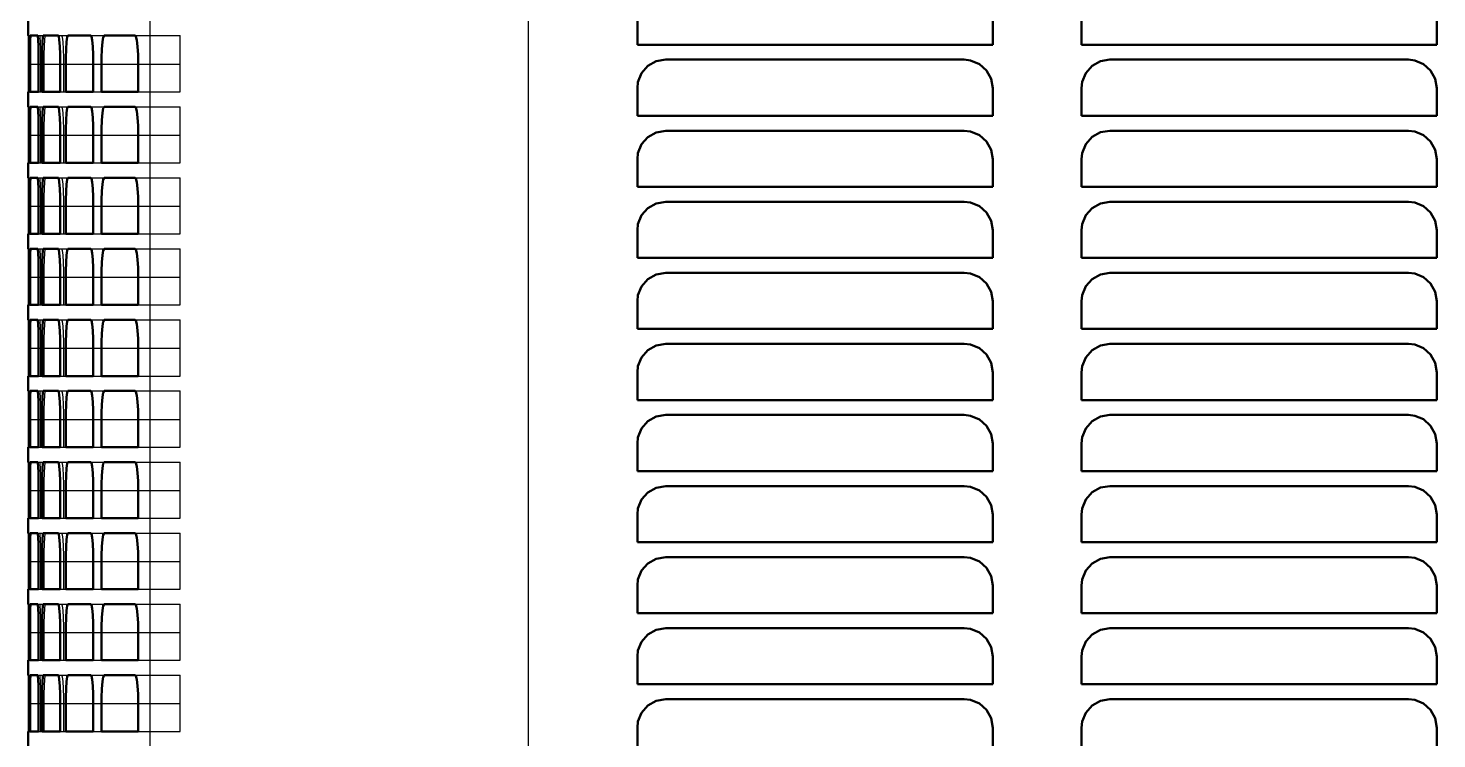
# Model space of a CAD drawing. Header units: inches. Extents: x -0.3 to 35.5, y 0 to 41.5.
# Drawn here: x -0.27 to 9.64, y 20.8 to 25.8 of the extents above; entities that cross this region are included whole.
import ezdxf

# ---------------------------------------------------------------- set-up
doc = ezdxf.new("R2010")
doc.units = ezdxf.units.IN
doc.header["$MEASUREMENT"] = 0
doc.linetypes.add('Dashed', pattern=[2, 1, -1])
for name, color, linetype, lineweight in [('AM_0', 7, 'Continuous', 50), ('AM_4', 3, 'Continuous', 25), ('AM_9', 6, 'Dashed', 25)]:
    doc.layers.add(name, color=color, linetype=linetype, lineweight=lineweight)

msp = doc.modelspace()

# ---------------------------------------------------------------- linework, layer by layer
at = {"layer": 'AM_0'}
for p, q in [((4.016, 25.881), (4.016, 25.686)), ((6.516, 25.686), (6.516, 25.881)), ((7.141, 25.881), (7.141, 25.686)), ((9.641, 25.686), (9.641, 25.881)), ((-0.27, 25.855), (-0.27, 25.75)), ((-0.2669, 25.75), (-0.27, 25.75)), ((-0.2032, 25.75), (-0.255, 25.75)), ((-0.0573, 25.75), (-0.1644, 25.75)), ((0.171, 25.75), (0.0085, 25.75)), ((0.4823, 25.75), (0.2639, 25.75)), ((4.016, 25.686), (6.516, 25.686)), ((7.141, 25.686), (9.641, 25.686)), ((6.316, 25.581), (4.216, 25.581)), ((9.441, 25.581), (7.341, 25.581)), ((-0.2652, 25.355), (-0.2652, 25.55)), ((-0.258, 25.55), (-0.258, 25.355)), ((-0.1963, 25.355), (-0.1963, 25.55)), ((-0.1727, 25.55), (-0.1727, 25.355)), ((-0.0452, 25.355), (-0.0452, 25.55)), ((-0.0051, 25.55), (-0.0051, 25.355)), ((0.1884, 25.355), (0.1884, 25.55)), ((0.2451, 25.55), (0.2451, 25.355)), ((0.505, 25.355), (0.505, 25.55)), ((4.016, 25.381), (4.016, 25.186)), ((6.516, 25.186), (6.516, 25.381)), ((7.141, 25.381), (7.141, 25.186)), ((9.641, 25.186), (9.641, 25.381)), ((-0.27, 25.355), (-0.2652, 25.355)), ((-0.27, 25.355), (-0.27, 25.25)), ((-0.258, 25.355), (-0.1963, 25.355)), ((-0.1727, 25.355), (-0.0452, 25.355)), ((-0.0051, 25.355), (0.1884, 25.355)), ((0.2451, 25.355), (0.505, 25.355)), ((-0.2669, 25.25), (-0.27, 25.25)), ((-0.2032, 25.25), (-0.255, 25.25)), ((-0.0573, 25.25), (-0.1644, 25.25)), ((0.171, 25.25), (0.0085, 25.25)), ((0.4823, 25.25), (0.2639, 25.25)), ((4.016, 25.186), (6.516, 25.186)), ((7.141, 25.186), (9.641, 25.186)), ((6.316, 25.081), (4.216, 25.081)), ((9.441, 25.081), (7.341, 25.081)), ((-0.2652, 24.855), (-0.2652, 25.05)), ((-0.258, 25.05), (-0.258, 24.855)), ((-0.1963, 24.855), (-0.1963, 25.05)), ((-0.1727, 25.05), (-0.1727, 24.855)), ((-0.0452, 24.855), (-0.0452, 25.05)), ((-0.0051, 25.05), (-0.0051, 24.855)), ((0.1884, 24.855), (0.1884, 25.05)), ((0.2451, 25.05), (0.2451, 24.855)), ((0.505, 24.855), (0.505, 25.05)), ((4.016, 24.881), (4.016, 24.686)), ((6.516, 24.686), (6.516, 24.881)), ((7.141, 24.881), (7.141, 24.686)), ((9.641, 24.686), (9.641, 24.881)), ((-0.27, 24.855), (-0.2652, 24.855)), ((-0.27, 24.855), (-0.27, 24.75)), ((-0.258, 24.855), (-0.1963, 24.855)), ((-0.1727, 24.855), (-0.0452, 24.855)), ((-0.0051, 24.855), (0.1884, 24.855)), ((0.2451, 24.855), (0.505, 24.855)), ((-0.2669, 24.75), (-0.27, 24.75)), ((-0.2032, 24.75), (-0.255, 24.75)), ((-0.0573, 24.75), (-0.1644, 24.75)), ((0.171, 24.75), (0.0085, 24.75)), ((0.4823, 24.75), (0.2639, 24.75)), ((4.016, 24.686), (6.516, 24.686)), ((7.141, 24.686), (9.641, 24.686)), ((6.316, 24.581), (4.216, 24.581)), ((9.441, 24.581), (7.341, 24.581)), ((-0.2652, 24.355), (-0.2652, 24.55)), ((-0.258, 24.55), (-0.258, 24.355)), ((-0.1963, 24.355), (-0.1963, 24.55)), ((-0.1727, 24.55), (-0.1727, 24.355)), ((-0.0452, 24.355), (-0.0452, 24.55)), ((-0.0051, 24.55), (-0.0051, 24.355)), ((0.1884, 24.355), (0.1884, 24.55)), ((0.2451, 24.55), (0.2451, 24.355)), ((0.505, 24.355), (0.505, 24.55)), ((-0.27, 24.355), (-0.2652, 24.355)), ((-0.27, 24.355), (-0.27, 24.25)), ((-0.258, 24.355), (-0.1963, 24.355)), ((-0.1727, 24.355), (-0.0452, 24.355)), ((-0.0051, 24.355), (0.1884, 24.355)), ((0.2451, 24.355), (0.505, 24.355)), ((4.016, 24.381), (4.016, 24.186)), ((6.516, 24.186), (6.516, 24.381)), ((7.141, 24.381), (7.141, 24.186)), ((9.641, 24.186), (9.641, 24.381)), ((-0.2669, 24.25), (-0.27, 24.25)), ((-0.2032, 24.25), (-0.255, 24.25)), ((-0.0573, 24.25), (-0.1644, 24.25)), ((0.171, 24.25), (0.0085, 24.25)), ((0.4823, 24.25), (0.2639, 24.25)), ((4.016, 24.186), (6.516, 24.186)), ((7.141, 24.186), (9.641, 24.186)), ((-0.2652, 23.855), (-0.2652, 24.05)), ((-0.258, 24.05), (-0.258, 23.855)), ((-0.1963, 23.855), (-0.1963, 24.05)), ((-0.1727, 24.05), (-0.1727, 23.855)), ((-0.0452, 23.855), (-0.0452, 24.05)), ((-0.0051, 24.05), (-0.0051, 23.855)), ((0.1884, 23.855), (0.1884, 24.05)), ((0.2451, 24.05), (0.2451, 23.855)), ((0.505, 23.855), (0.505, 24.05)), ((6.316, 24.081), (4.216, 24.081)), ((9.441, 24.081), (7.341, 24.081)), ((-0.27, 23.855), (-0.2652, 23.855)), ((-0.27, 23.855), (-0.27, 23.75)), ((-0.258, 23.855), (-0.1963, 23.855)), ((-0.1727, 23.855), (-0.0452, 23.855)), ((-0.0051, 23.855), (0.1884, 23.855)), ((0.2451, 23.855), (0.505, 23.855)), ((4.016, 23.881), (4.016, 23.686)), ((6.516, 23.686), (6.516, 23.881)), ((7.141, 23.881), (7.141, 23.686)), ((9.641, 23.686), (9.641, 23.881)), ((-0.2669, 23.75), (-0.27, 23.75)), ((-0.2032, 23.75), (-0.255, 23.75)), ((-0.0573, 23.75), (-0.1644, 23.75)), ((0.171, 23.75), (0.0085, 23.75)), ((0.4823, 23.75), (0.2639, 23.75)), ((4.016, 23.686), (6.516, 23.686)), ((7.141, 23.686), (9.641, 23.686)), ((-0.2652, 23.355), (-0.2652, 23.55)), ((-0.258, 23.55), (-0.258, 23.355)), ((-0.1963, 23.355), (-0.1963, 23.55)), ((-0.1727, 23.55), (-0.1727, 23.355)), ((-0.0452, 23.355), (-0.0452, 23.55)), ((-0.0051, 23.55), (-0.0051, 23.355)), ((0.1884, 23.355), (0.1884, 23.55)), ((0.2451, 23.55), (0.2451, 23.355)), ((0.505, 23.355), (0.505, 23.55)), ((6.316, 23.581), (4.216, 23.581)), ((9.441, 23.581), (7.341, 23.581)), ((-0.27, 23.355), (-0.2652, 23.355)), ((-0.27, 23.355), (-0.27, 23.25)), ((-0.258, 23.355), (-0.1963, 23.355)), ((-0.1727, 23.355), (-0.0452, 23.355)), ((-0.0051, 23.355), (0.1884, 23.355)), ((0.2451, 23.355), (0.505, 23.355)), ((4.016, 23.381), (4.016, 23.186)), ((6.516, 23.186), (6.516, 23.381)), ((7.141, 23.381), (7.141, 23.186)), ((9.641, 23.186), (9.641, 23.381)), ((-0.2669, 23.25), (-0.27, 23.25)), ((-0.2032, 23.25), (-0.255, 23.25)), ((-0.0573, 23.25), (-0.1644, 23.25)), ((0.171, 23.25), (0.0085, 23.25)), ((0.4823, 23.25), (0.2639, 23.25)), ((4.016, 23.186), (6.516, 23.186)), ((7.141, 23.186), (9.641, 23.186)), ((-0.2652, 22.855), (-0.2652, 23.05)), ((-0.258, 23.05), (-0.258, 22.855)), ((-0.1963, 22.855), (-0.1963, 23.05)), ((-0.1727, 23.05), (-0.1727, 22.855)), ((-0.0452, 22.855), (-0.0452, 23.05)), ((-0.0051, 23.05), (-0.0051, 22.855)), ((0.1884, 22.855), (0.1884, 23.05)), ((0.2451, 23.05), (0.2451, 22.855)), ((0.505, 22.855), (0.505, 23.05)), ((6.316, 23.081), (4.216, 23.081)), ((9.441, 23.081), (7.341, 23.081)), ((-0.27, 22.855), (-0.2652, 22.855)), ((-0.27, 22.855), (-0.27, 22.75)), ((-0.258, 22.855), (-0.1963, 22.855)), ((-0.1727, 22.855), (-0.0452, 22.855)), ((-0.0051, 22.855), (0.1884, 22.855)), ((0.2451, 22.855), (0.505, 22.855)), ((4.016, 22.881), (4.016, 22.686)), ((6.516, 22.686), (6.516, 22.881)), ((7.141, 22.881), (7.141, 22.686)), ((9.641, 22.686), (9.641, 22.881)), ((-0.2669, 22.75), (-0.27, 22.75)), ((-0.2032, 22.75), (-0.255, 22.75)), ((-0.0573, 22.75), (-0.1644, 22.75)), ((0.171, 22.75), (0.0085, 22.75)), ((0.4823, 22.75), (0.2639, 22.75)), ((4.016, 22.686), (6.516, 22.686)), ((7.141, 22.686), (9.641, 22.686)), ((-0.2652, 22.355), (-0.2652, 22.55)), ((-0.258, 22.55), (-0.258, 22.355)), ((-0.1963, 22.355), (-0.1963, 22.55)), ((-0.1727, 22.55), (-0.1727, 22.355)), ((-0.0452, 22.355), (-0.0452, 22.55)), ((-0.0051, 22.55), (-0.0051, 22.355)), ((0.1884, 22.355), (0.1884, 22.55)), ((0.2451, 22.55), (0.2451, 22.355)), ((0.505, 22.355), (0.505, 22.55)), ((6.316, 22.581), (4.216, 22.581)), ((9.441, 22.581), (7.341, 22.581)), ((-0.27, 22.355), (-0.2652, 22.355)), ((-0.27, 22.355), (-0.27, 22.25)), ((-0.258, 22.355), (-0.1963, 22.355)), ((-0.1727, 22.355), (-0.0452, 22.355)), ((-0.0051, 22.355), (0.1884, 22.355)), ((0.2451, 22.355), (0.505, 22.355)), ((4.016, 22.381), (4.016, 22.186)), ((6.516, 22.186), (6.516, 22.381)), ((7.141, 22.381), (7.141, 22.186)), ((9.641, 22.186), (9.641, 22.381)), ((-0.2669, 22.25), (-0.27, 22.25)), ((-0.2032, 22.25), (-0.255, 22.25)), ((-0.0573, 22.25), (-0.1644, 22.25)), ((0.171, 22.25), (0.0085, 22.25)), ((0.4823, 22.25), (0.2639, 22.25)), ((4.016, 22.186), (6.516, 22.186)), ((7.141, 22.186), (9.641, 22.186)), ((-0.2652, 21.855), (-0.2652, 22.05)), ((-0.258, 22.05), (-0.258, 21.855)), ((-0.1963, 21.855), (-0.1963, 22.05)), ((-0.1727, 22.05), (-0.1727, 21.855)), ((-0.0452, 21.855), (-0.0452, 22.05)), ((-0.0051, 22.05), (-0.0051, 21.855)), ((0.1884, 21.855), (0.1884, 22.05)), ((0.2451, 22.05), (0.2451, 21.855)), ((0.505, 21.855), (0.505, 22.05)), ((6.316, 22.081), (4.216, 22.081)), ((9.441, 22.081), (7.341, 22.081)), ((-0.27, 21.855), (-0.2652, 21.855)), ((-0.27, 21.855), (-0.27, 21.75)), ((-0.258, 21.855), (-0.1963, 21.855)), ((-0.1727, 21.855), (-0.0452, 21.855)), ((-0.0051, 21.855), (0.1884, 21.855)), ((0.2451, 21.855), (0.505, 21.855)), ((4.016, 21.881), (4.016, 21.686)), ((6.516, 21.686), (6.516, 21.881)), ((7.141, 21.881), (7.141, 21.686)), ((9.641, 21.686), (9.641, 21.881)), ((-0.2669, 21.75), (-0.27, 21.75)), ((-0.2032, 21.75), (-0.255, 21.75)), ((-0.0573, 21.75), (-0.1644, 21.75)), ((0.171, 21.75), (0.0085, 21.75)), ((0.4823, 21.75), (0.2639, 21.75)), ((4.016, 21.686), (6.516, 21.686)), ((7.141, 21.686), (9.641, 21.686)), ((-0.2652, 21.355), (-0.2652, 21.55)), ((-0.258, 21.55), (-0.258, 21.355)), ((-0.1963, 21.355), (-0.1963, 21.55)), ((-0.1727, 21.55), (-0.1727, 21.355)), ((-0.0452, 21.355), (-0.0452, 21.55)), ((-0.0051, 21.55), (-0.0051, 21.355)), ((0.1884, 21.355), (0.1884, 21.55)), ((0.2451, 21.55), (0.2451, 21.355)), ((0.505, 21.355), (0.505, 21.55)), ((6.316, 21.581), (4.216, 21.581)), ((9.441, 21.581), (7.341, 21.581)), ((-0.27, 21.355), (-0.2652, 21.355)), ((-0.27, 21.355), (-0.27, 21.25)), ((-0.258, 21.355), (-0.1963, 21.355)), ((-0.1727, 21.355), (-0.0452, 21.355)), ((-0.0051, 21.355), (0.1884, 21.355)), ((0.2451, 21.355), (0.505, 21.355)), ((4.016, 21.381), (4.016, 21.186)), ((6.516, 21.186), (6.516, 21.381)), ((7.141, 21.381), (7.141, 21.186)), ((9.641, 21.186), (9.641, 21.381)), ((-0.2669, 21.25), (-0.27, 21.25)), ((-0.2032, 21.25), (-0.255, 21.25)), ((-0.0573, 21.25), (-0.1644, 21.25)), ((0.171, 21.25), (0.0085, 21.25)), ((0.4823, 21.25), (0.2639, 21.25)), ((4.016, 21.186), (6.516, 21.186)), ((7.141, 21.186), (9.641, 21.186)), ((-0.2652, 20.855), (-0.2652, 21.05)), ((-0.258, 21.05), (-0.258, 20.855)), ((-0.1963, 20.855), (-0.1963, 21.05)), ((-0.1727, 21.05), (-0.1727, 20.855)), ((-0.0452, 20.855), (-0.0452, 21.05)), ((-0.0051, 21.05), (-0.0051, 20.855)), ((0.1884, 20.855), (0.1884, 21.05)), ((0.2451, 21.05), (0.2451, 20.855)), ((0.505, 20.855), (0.505, 21.05)), ((6.316, 21.081), (4.216, 21.081)), ((9.441, 21.081), (7.341, 21.081)), ((-0.27, 20.855), (-0.2652, 20.855)), ((-0.27, 20.855), (-0.27, 20.75)), ((-0.258, 20.855), (-0.1963, 20.855)), ((-0.1727, 20.855), (-0.0452, 20.855)), ((-0.0051, 20.855), (0.1884, 20.855)), ((0.2451, 20.855), (0.505, 20.855)), ((4.016, 20.881), (4.016, 20.686)), ((6.516, 20.686), (6.516, 20.881)), ((7.141, 20.881), (7.141, 20.686)), ((9.641, 20.686), (9.641, 20.881))]:
    msp.add_line(p, q, dxfattribs=at)
for points in [[(-0.2652, 25.55), (-0.2653, 25.6162), (-0.2656, 25.6749), (-0.266, 25.7196), (-0.2665, 25.7451), (-0.2669, 25.75)], [(-0.255, 25.75), (-0.256, 25.7387), (-0.2569, 25.7062), (-0.2576, 25.656), (-0.258, 25.5939), (-0.258, 25.55)], [(-0.1963, 25.55), (-0.1967, 25.6162), (-0.1978, 25.6749), (-0.1996, 25.7195), (-0.2017, 25.7451), (-0.2032, 25.75)], [(-0.1644, 25.75), (-0.1672, 25.7387), (-0.1696, 25.7061), (-0.1714, 25.6559), (-0.1725, 25.5937), (-0.1727, 25.55)], [(-0.0452, 25.55), (-0.0459, 25.6161), (-0.0479, 25.6748), (-0.0509, 25.7194), (-0.0547, 25.745), (-0.0573, 25.75)], [(0.0085, 25.75), (0.0039, 25.7387), (0, 25.706), (-0.003, 25.6557), (-0.0047, 25.5935), (-0.0051, 25.55)], [(0.1884, 25.55), (0.1875, 25.616), (0.1846, 25.6746), (0.1803, 25.7192), (0.1749, 25.745), (0.171, 25.75)], [(0.2639, 25.75), (0.2576, 25.7386), (0.2521, 25.7058), (0.2479, 25.6553), (0.2455, 25.5931), (0.2451, 25.55)], [(0.505, 25.55), (0.5038, 25.6159), (0.5001, 25.6743), (0.4944, 25.719), (0.4874, 25.7448), (0.4823, 25.75)], [(4.216, 25.581), (4.1495, 25.5696), (4.0905, 25.5367), (4.0458, 25.486), (4.0206, 25.4237), (4.016, 25.381)], [(6.516, 25.381), (6.5048, 25.447), (6.4725, 25.5055), (6.4227, 25.5502), (6.3607, 25.5759), (6.316, 25.581)], [(7.341, 25.581), (7.2746, 25.5697), (7.2157, 25.5369), (7.1711, 25.4864), (7.1457, 25.4242), (7.141, 25.381)], [(9.641, 25.381), (9.6298, 25.4471), (9.5973, 25.5057), (9.5474, 25.5504), (9.4853, 25.576), (9.441, 25.581)], [(-0.2652, 25.05), (-0.2653, 25.1162), (-0.2656, 25.1749), (-0.266, 25.2196), (-0.2665, 25.2451), (-0.2669, 25.25)], [(-0.255, 25.25), (-0.256, 25.2387), (-0.2569, 25.2062), (-0.2576, 25.156), (-0.258, 25.0939), (-0.258, 25.05)], [(-0.1963, 25.05), (-0.1967, 25.1162), (-0.1978, 25.1749), (-0.1996, 25.2195), (-0.2017, 25.2451), (-0.2032, 25.25)], [(-0.1644, 25.25), (-0.1672, 25.2387), (-0.1696, 25.2061), (-0.1714, 25.1559), (-0.1725, 25.0937), (-0.1727, 25.05)], [(-0.0452, 25.05), (-0.0459, 25.1161), (-0.0479, 25.1748), (-0.0509, 25.2194), (-0.0547, 25.245), (-0.0573, 25.25)], [(0.0085, 25.25), (0.0039, 25.2387), (0, 25.206), (-0.003, 25.1557), (-0.0047, 25.0935), (-0.0051, 25.05)], [(0.1884, 25.05), (0.1875, 25.116), (0.1846, 25.1746), (0.1803, 25.2192), (0.1749, 25.245), (0.171, 25.25)], [(0.2639, 25.25), (0.2576, 25.2386), (0.2521, 25.2058), (0.2479, 25.1553), (0.2455, 25.0931), (0.2451, 25.05)], [(0.505, 25.05), (0.5038, 25.1159), (0.5001, 25.1743), (0.4944, 25.219), (0.4874, 25.2448), (0.4823, 25.25)], [(4.216, 25.081), (4.1495, 25.0696), (4.0905, 25.0367), (4.0458, 24.986), (4.0206, 24.9237), (4.016, 24.881)], [(6.516, 24.881), (6.5048, 24.947), (6.4725, 25.0055), (6.4227, 25.0502), (6.3607, 25.0759), (6.316, 25.081)], [(7.341, 25.081), (7.2746, 25.0697), (7.2157, 25.0369), (7.1711, 24.9864), (7.1457, 24.9242), (7.141, 24.881)], [(9.641, 24.881), (9.6298, 24.9471), (9.5973, 25.0057), (9.5474, 25.0504), (9.4853, 25.076), (9.441, 25.081)], [(-0.2652, 24.55), (-0.2653, 24.6162), (-0.2656, 24.6749), (-0.266, 24.7196), (-0.2665, 24.7451), (-0.2669, 24.75)], [(-0.255, 24.75), (-0.256, 24.7387), (-0.2569, 24.7062), (-0.2576, 24.656), (-0.258, 24.5939), (-0.258, 24.55)], [(-0.1963, 24.55), (-0.1967, 24.6162), (-0.1978, 24.6749), (-0.1996, 24.7195), (-0.2017, 24.7451), (-0.2032, 24.75)], [(-0.1644, 24.75), (-0.1672, 24.7387), (-0.1696, 24.7061), (-0.1714, 24.6559), (-0.1725, 24.5937), (-0.1727, 24.55)], [(-0.0452, 24.55), (-0.0459, 24.6161), (-0.0479, 24.6748), (-0.0509, 24.7194), (-0.0547, 24.745), (-0.0573, 24.75)], [(0.0085, 24.75), (0.0039, 24.7387), (0, 24.706), (-0.003, 24.6557), (-0.0047, 24.5935), (-0.0051, 24.55)], [(0.1884, 24.55), (0.1875, 24.616), (0.1846, 24.6746), (0.1803, 24.7192), (0.1749, 24.745), (0.171, 24.75)], [(0.2639, 24.75), (0.2576, 24.7386), (0.2521, 24.7058), (0.2479, 24.6553), (0.2455, 24.5931), (0.2451, 24.55)], [(0.505, 24.55), (0.5038, 24.6159), (0.5001, 24.6743), (0.4944, 24.719), (0.4874, 24.7448), (0.4823, 24.75)], [(4.216, 24.581), (4.1495, 24.5696), (4.0905, 24.5367), (4.0458, 24.486), (4.0206, 24.4237), (4.016, 24.381)], [(6.516, 24.381), (6.5048, 24.447), (6.4725, 24.5055), (6.4227, 24.5502), (6.3607, 24.5759), (6.316, 24.581)], [(7.341, 24.581), (7.2746, 24.5697), (7.2157, 24.5369), (7.1711, 24.4864), (7.1457, 24.4242), (7.141, 24.381)], [(9.641, 24.381), (9.6298, 24.4471), (9.5973, 24.5057), (9.5474, 24.5504), (9.4853, 24.576), (9.441, 24.581)], [(-0.2652, 24.05), (-0.2653, 24.1162), (-0.2656, 24.1749), (-0.266, 24.2196), (-0.2665, 24.2451), (-0.2669, 24.25)], [(-0.255, 24.25), (-0.256, 24.2387), (-0.2569, 24.2062), (-0.2576, 24.156), (-0.258, 24.0939), (-0.258, 24.05)], [(-0.1963, 24.05), (-0.1967, 24.1162), (-0.1978, 24.1749), (-0.1996, 24.2195), (-0.2017, 24.2451), (-0.2032, 24.25)], [(-0.1644, 24.25), (-0.1672, 24.2387), (-0.1696, 24.2061), (-0.1714, 24.1559), (-0.1725, 24.0937), (-0.1727, 24.05)], [(-0.0452, 24.05), (-0.0459, 24.1161), (-0.0479, 24.1748), (-0.0509, 24.2194), (-0.0547, 24.245), (-0.0573, 24.25)], [(0.0085, 24.25), (0.0039, 24.2387), (0, 24.206), (-0.003, 24.1557), (-0.0047, 24.0935), (-0.0051, 24.05)], [(0.1884, 24.05), (0.1875, 24.116), (0.1846, 24.1746), (0.1803, 24.2192), (0.1749, 24.245), (0.171, 24.25)], [(0.2639, 24.25), (0.2576, 24.2386), (0.2521, 24.2058), (0.2479, 24.1553), (0.2455, 24.0931), (0.2451, 24.05)], [(0.505, 24.05), (0.5038, 24.1159), (0.5001, 24.1743), (0.4944, 24.219), (0.4874, 24.2448), (0.4823, 24.25)], [(4.216, 24.081), (4.1495, 24.0696), (4.0905, 24.0367), (4.0458, 23.986), (4.0206, 23.9237), (4.016, 23.881)], [(6.516, 23.881), (6.5048, 23.947), (6.4725, 24.0055), (6.4227, 24.0502), (6.3607, 24.0759), (6.316, 24.081)], [(7.341, 24.081), (7.2746, 24.0697), (7.2157, 24.0369), (7.1711, 23.9864), (7.1457, 23.9242), (7.141, 23.881)], [(9.641, 23.881), (9.6298, 23.9471), (9.5973, 24.0057), (9.5474, 24.0504), (9.4853, 24.076), (9.441, 24.081)], [(-0.2652, 23.55), (-0.2653, 23.6162), (-0.2656, 23.6749), (-0.266, 23.7196), (-0.2665, 23.7451), (-0.2669, 23.75)], [(-0.255, 23.75), (-0.256, 23.7387), (-0.2569, 23.7062), (-0.2576, 23.656), (-0.258, 23.5939), (-0.258, 23.55)], [(-0.1963, 23.55), (-0.1967, 23.6162), (-0.1978, 23.6749), (-0.1996, 23.7195), (-0.2017, 23.7451), (-0.2032, 23.75)], [(-0.1644, 23.75), (-0.1672, 23.7387), (-0.1696, 23.7061), (-0.1714, 23.6559), (-0.1725, 23.5937), (-0.1727, 23.55)], [(-0.0452, 23.55), (-0.0459, 23.6161), (-0.0479, 23.6748), (-0.0509, 23.7194), (-0.0547, 23.745), (-0.0573, 23.75)], [(0.0085, 23.75), (0.0039, 23.7387), (0, 23.706), (-0.003, 23.6557), (-0.0047, 23.5935), (-0.0051, 23.55)], [(0.1884, 23.55), (0.1875, 23.616), (0.1846, 23.6746), (0.1803, 23.7192), (0.1749, 23.745), (0.171, 23.75)], [(0.2639, 23.75), (0.2576, 23.7386), (0.2521, 23.7058), (0.2479, 23.6553), (0.2455, 23.5931), (0.2451, 23.55)], [(0.505, 23.55), (0.5038, 23.6159), (0.5001, 23.6743), (0.4944, 23.719), (0.4874, 23.7448), (0.4823, 23.75)], [(4.216, 23.581), (4.1495, 23.5696), (4.0905, 23.5367), (4.0458, 23.486), (4.0206, 23.4237), (4.016, 23.381)], [(6.516, 23.381), (6.5048, 23.447), (6.4725, 23.5055), (6.4227, 23.5502), (6.3607, 23.5759), (6.316, 23.581)], [(7.341, 23.581), (7.2746, 23.5697), (7.2157, 23.5369), (7.1711, 23.4864), (7.1457, 23.4242), (7.141, 23.381)], [(9.641, 23.381), (9.6298, 23.4471), (9.5973, 23.5057), (9.5474, 23.5504), (9.4853, 23.576), (9.441, 23.581)], [(-0.2652, 23.05), (-0.2653, 23.1162), (-0.2656, 23.1749), (-0.266, 23.2196), (-0.2665, 23.2451), (-0.2669, 23.25)], [(-0.255, 23.25), (-0.256, 23.2387), (-0.2569, 23.2062), (-0.2576, 23.156), (-0.258, 23.0939), (-0.258, 23.05)], [(-0.1963, 23.05), (-0.1967, 23.1162), (-0.1978, 23.1749), (-0.1996, 23.2195), (-0.2017, 23.2451), (-0.2032, 23.25)], [(-0.1644, 23.25), (-0.1672, 23.2387), (-0.1696, 23.2061), (-0.1714, 23.1559), (-0.1725, 23.0937), (-0.1727, 23.05)], [(-0.0452, 23.05), (-0.0459, 23.1161), (-0.0479, 23.1748), (-0.0509, 23.2194), (-0.0547, 23.245), (-0.0573, 23.25)], [(0.0085, 23.25), (0.0039, 23.2387), (0, 23.206), (-0.003, 23.1557), (-0.0047, 23.0935), (-0.0051, 23.05)], [(0.1884, 23.05), (0.1875, 23.116), (0.1846, 23.1746), (0.1803, 23.2192), (0.1749, 23.245), (0.171, 23.25)], [(0.2639, 23.25), (0.2576, 23.2386), (0.2521, 23.2058), (0.2479, 23.1553), (0.2455, 23.0931), (0.2451, 23.05)], [(0.505, 23.05), (0.5038, 23.1159), (0.5001, 23.1743), (0.4944, 23.219), (0.4874, 23.2448), (0.4823, 23.25)], [(4.216, 23.081), (4.1495, 23.0696), (4.0905, 23.0367), (4.0458, 22.986), (4.0206, 22.9237), (4.016, 22.881)], [(6.516, 22.881), (6.5048, 22.947), (6.4725, 23.0055), (6.4227, 23.0502), (6.3607, 23.0759), (6.316, 23.081)], [(7.341, 23.081), (7.2746, 23.0697), (7.2157, 23.0369), (7.1711, 22.9864), (7.1457, 22.9242), (7.141, 22.881)], [(9.641, 22.881), (9.6298, 22.9471), (9.5973, 23.0057), (9.5474, 23.0504), (9.4853, 23.076), (9.441, 23.081)], [(-0.2652, 22.55), (-0.2653, 22.6162), (-0.2656, 22.6749), (-0.266, 22.7196), (-0.2665, 22.7451), (-0.2669, 22.75)], [(-0.255, 22.75), (-0.256, 22.7387), (-0.2569, 22.7062), (-0.2576, 22.656), (-0.258, 22.5939), (-0.258, 22.55)], [(-0.1963, 22.55), (-0.1967, 22.6162), (-0.1978, 22.6749), (-0.1996, 22.7195), (-0.2017, 22.7451), (-0.2032, 22.75)], [(-0.1644, 22.75), (-0.1672, 22.7387), (-0.1696, 22.7061), (-0.1714, 22.6559), (-0.1725, 22.5937), (-0.1727, 22.55)], [(-0.0452, 22.55), (-0.0459, 22.6161), (-0.0479, 22.6748), (-0.0509, 22.7194), (-0.0547, 22.745), (-0.0573, 22.75)], [(0.0085, 22.75), (0.0039, 22.7387), (0, 22.706), (-0.003, 22.6557), (-0.0047, 22.5935), (-0.0051, 22.55)], [(0.1884, 22.55), (0.1875, 22.616), (0.1846, 22.6746), (0.1803, 22.7192), (0.1749, 22.745), (0.171, 22.75)], [(0.2639, 22.75), (0.2576, 22.7386), (0.2521, 22.7058), (0.2479, 22.6553), (0.2455, 22.5931), (0.2451, 22.55)], [(0.505, 22.55), (0.5038, 22.6159), (0.5001, 22.6743), (0.4944, 22.719), (0.4874, 22.7448), (0.4823, 22.75)], [(4.216, 22.581), (4.1495, 22.5696), (4.0905, 22.5367), (4.0458, 22.486), (4.0206, 22.4237), (4.016, 22.381)], [(6.516, 22.381), (6.5048, 22.447), (6.4725, 22.5055), (6.4227, 22.5502), (6.3607, 22.5759), (6.316, 22.581)], [(7.341, 22.581), (7.2746, 22.5697), (7.2157, 22.5369), (7.1711, 22.4864), (7.1457, 22.4242), (7.141, 22.381)], [(9.641, 22.381), (9.6298, 22.4471), (9.5973, 22.5057), (9.5474, 22.5504), (9.4853, 22.576), (9.441, 22.581)], [(-0.2652, 22.05), (-0.2653, 22.1162), (-0.2656, 22.1749), (-0.266, 22.2196), (-0.2665, 22.2451), (-0.2669, 22.25)], [(-0.255, 22.25), (-0.256, 22.2387), (-0.2569, 22.2062), (-0.2576, 22.156), (-0.258, 22.0939), (-0.258, 22.05)], [(-0.1963, 22.05), (-0.1967, 22.1162), (-0.1978, 22.1749), (-0.1996, 22.2195), (-0.2017, 22.2451), (-0.2032, 22.25)], [(-0.1644, 22.25), (-0.1672, 22.2387), (-0.1696, 22.2061), (-0.1714, 22.1559), (-0.1725, 22.0937), (-0.1727, 22.05)], [(-0.0452, 22.05), (-0.0459, 22.1161), (-0.0479, 22.1748), (-0.0509, 22.2194), (-0.0547, 22.245), (-0.0573, 22.25)], [(0.0085, 22.25), (0.0039, 22.2387), (0, 22.206), (-0.003, 22.1557), (-0.0047, 22.0935), (-0.0051, 22.05)], [(0.1884, 22.05), (0.1875, 22.116), (0.1846, 22.1746), (0.1803, 22.2192), (0.1749, 22.245), (0.171, 22.25)], [(0.2639, 22.25), (0.2576, 22.2386), (0.2521, 22.2058), (0.2479, 22.1553), (0.2455, 22.0931), (0.2451, 22.05)], [(0.505, 22.05), (0.5038, 22.1159), (0.5001, 22.1743), (0.4944, 22.219), (0.4874, 22.2448), (0.4823, 22.25)], [(4.216, 22.081), (4.1495, 22.0696), (4.0905, 22.0367), (4.0458, 21.986), (4.0206, 21.9237), (4.016, 21.881)], [(6.516, 21.881), (6.5048, 21.947), (6.4725, 22.0055), (6.4227, 22.0502), (6.3607, 22.0759), (6.316, 22.081)], [(7.341, 22.081), (7.2746, 22.0697), (7.2157, 22.0369), (7.1711, 21.9864), (7.1457, 21.9242), (7.141, 21.881)], [(9.641, 21.881), (9.6298, 21.9471), (9.5973, 22.0057), (9.5474, 22.0504), (9.4853, 22.076), (9.441, 22.081)], [(-0.2652, 21.55), (-0.2653, 21.6162), (-0.2656, 21.6749), (-0.266, 21.7196), (-0.2665, 21.7451), (-0.2669, 21.75)], [(-0.255, 21.75), (-0.256, 21.7387), (-0.2569, 21.7062), (-0.2576, 21.656), (-0.258, 21.5939), (-0.258, 21.55)], [(-0.1963, 21.55), (-0.1967, 21.6162), (-0.1978, 21.6749), (-0.1996, 21.7195), (-0.2017, 21.7451), (-0.2032, 21.75)], [(-0.1644, 21.75), (-0.1672, 21.7387), (-0.1696, 21.7061), (-0.1714, 21.6559), (-0.1725, 21.5937), (-0.1727, 21.55)], [(-0.0452, 21.55), (-0.0459, 21.6161), (-0.0479, 21.6748), (-0.0509, 21.7194), (-0.0547, 21.745), (-0.0573, 21.75)], [(0.0085, 21.75), (0.0039, 21.7387), (0, 21.706), (-0.003, 21.6557), (-0.0047, 21.5935), (-0.0051, 21.55)], [(0.1884, 21.55), (0.1875, 21.616), (0.1846, 21.6746), (0.1803, 21.7192), (0.1749, 21.745), (0.171, 21.75)], [(0.2639, 21.75), (0.2576, 21.7386), (0.2521, 21.7058), (0.2479, 21.6553), (0.2455, 21.5931), (0.2451, 21.55)], [(0.505, 21.55), (0.5038, 21.6159), (0.5001, 21.6743), (0.4944, 21.719), (0.4874, 21.7448), (0.4823, 21.75)], [(4.216, 21.581), (4.1495, 21.5696), (4.0905, 21.5367), (4.0458, 21.486), (4.0206, 21.4237), (4.016, 21.381)], [(6.516, 21.381), (6.5048, 21.447), (6.4725, 21.5055), (6.4227, 21.5502), (6.3607, 21.5759), (6.316, 21.581)], [(7.341, 21.581), (7.2746, 21.5697), (7.2157, 21.5369), (7.1711, 21.4864), (7.1457, 21.4242), (7.141, 21.381)], [(9.641, 21.381), (9.6298, 21.4471), (9.5973, 21.5057), (9.5474, 21.5504), (9.4853, 21.576), (9.441, 21.581)], [(-0.2652, 21.05), (-0.2653, 21.1162), (-0.2656, 21.1749), (-0.266, 21.2196), (-0.2665, 21.2451), (-0.2669, 21.25)], [(-0.255, 21.25), (-0.256, 21.2387), (-0.2569, 21.2062), (-0.2576, 21.156), (-0.258, 21.0939), (-0.258, 21.05)], [(-0.1963, 21.05), (-0.1967, 21.1162), (-0.1978, 21.1749), (-0.1996, 21.2195), (-0.2017, 21.2451), (-0.2032, 21.25)], [(-0.1644, 21.25), (-0.1672, 21.2387), (-0.1696, 21.2061), (-0.1714, 21.1559), (-0.1725, 21.0937), (-0.1727, 21.05)], [(-0.0452, 21.05), (-0.0459, 21.1161), (-0.0479, 21.1748), (-0.0509, 21.2194), (-0.0547, 21.245), (-0.0573, 21.25)], [(0.0085, 21.25), (0.0039, 21.2387), (0, 21.206), (-0.003, 21.1557), (-0.0047, 21.0935), (-0.0051, 21.05)], [(0.1884, 21.05), (0.1875, 21.116), (0.1846, 21.1746), (0.1803, 21.2192), (0.1749, 21.245), (0.171, 21.25)], [(0.2639, 21.25), (0.2576, 21.2386), (0.2521, 21.2058), (0.2479, 21.1553), (0.2455, 21.0931), (0.2451, 21.05)], [(0.505, 21.05), (0.5038, 21.1159), (0.5001, 21.1743), (0.4944, 21.219), (0.4874, 21.2448), (0.4823, 21.25)], [(4.216, 21.081), (4.1495, 21.0696), (4.0905, 21.0367), (4.0458, 20.986), (4.0206, 20.9237), (4.016, 20.881)], [(6.516, 20.881), (6.5048, 20.947), (6.4725, 21.0055), (6.4227, 21.0502), (6.3607, 21.0759), (6.316, 21.081)], [(7.341, 21.081), (7.2746, 21.0697), (7.2157, 21.0369), (7.1711, 20.9864), (7.1457, 20.9242), (7.141, 20.881)], [(9.641, 20.881), (9.6298, 20.9471), (9.5973, 21.0057), (9.5474, 21.0504), (9.4853, 21.076), (9.441, 21.081)]]:
    msp.add_lwpolyline(points, dxfattribs=at)
at = {"layer": 'AM_4'}
for p, q in [((0.5858, 41.5), (0.5858, 1.625)), ((3.2489, 41.5), (3.2489, 1.625)), ((-0.258, 25.55), (-0.1963, 25.55)), ((-0.1727, 25.55), (-0.0452, 25.55)), ((-0.0051, 25.55), (0.1884, 25.55)), ((0.2451, 25.55), (0.505, 25.55)), ((-0.258, 25.05), (-0.1963, 25.05)), ((-0.1727, 25.05), (-0.0452, 25.05)), ((-0.0051, 25.05), (0.1884, 25.05)), ((0.2451, 25.05), (0.505, 25.05)), ((-0.258, 24.55), (-0.1963, 24.55)), ((-0.1727, 24.55), (-0.0452, 24.55)), ((-0.0051, 24.55), (0.1884, 24.55)), ((0.2451, 24.55), (0.505, 24.55)), ((-0.258, 24.05), (-0.1963, 24.05)), ((-0.1727, 24.05), (-0.0452, 24.05)), ((-0.0051, 24.05), (0.1884, 24.05)), ((0.2451, 24.05), (0.505, 24.05)), ((-0.258, 23.55), (-0.1963, 23.55)), ((-0.1727, 23.55), (-0.0452, 23.55)), ((-0.0051, 23.55), (0.1884, 23.55)), ((0.2451, 23.55), (0.505, 23.55)), ((-0.258, 23.05), (-0.1963, 23.05)), ((-0.1727, 23.05), (-0.0452, 23.05)), ((-0.0051, 23.05), (0.1884, 23.05)), ((0.2451, 23.05), (0.505, 23.05)), ((-0.258, 22.55), (-0.1963, 22.55)), ((-0.1727, 22.55), (-0.0452, 22.55)), ((-0.0051, 22.55), (0.1884, 22.55)), ((0.2451, 22.55), (0.505, 22.55)), ((-0.258, 22.05), (-0.1963, 22.05)), ((-0.1727, 22.05), (-0.0452, 22.05)), ((-0.0051, 22.05), (0.1884, 22.05)), ((0.2451, 22.05), (0.505, 22.05)), ((-0.258, 21.55), (-0.1963, 21.55)), ((-0.1727, 21.55), (-0.0452, 21.55)), ((-0.0051, 21.55), (0.1884, 21.55)), ((0.2451, 21.55), (0.505, 21.55)), ((-0.258, 21.05), (-0.1963, 21.05)), ((-0.1727, 21.05), (-0.0452, 21.05)), ((-0.0051, 21.05), (0.1884, 21.05)), ((0.2451, 21.05), (0.505, 21.05))]:
    msp.add_line(p, q, dxfattribs=at)
at = {"layer": 'AM_9'}
for p, q in [((3.2489, 41.5), (3.2489, 14.625)), ((-0.2669, 25.75), (-0.255, 25.75)), ((-0.2032, 25.75), (-0.1644, 25.75)), ((-0.0573, 25.75), (0.0085, 25.75)), ((0.171, 25.75), (0.2639, 25.75)), ((0.4823, 25.75), (0.8, 25.75)), ((0.8, 25.355), (0.8, 25.75)), ((-0.2652, 25.55), (-0.258, 25.55)), ((-0.2613, 25.55), (-0.2613, 25.355)), ((-0.2522, 25.355), (-0.2522, 25.55)), ((-0.1963, 25.55), (-0.1727, 25.55)), ((-0.1826, 25.55), (-0.1826, 25.355)), ((-0.157, 25.355), (-0.157, 25.55)), ((-0.0452, 25.55), (-0.0051, 25.55)), ((-0.0217, 25.55), (-0.0217, 25.355)), ((0.1884, 25.55), (0.2451, 25.55)), ((0.505, 25.55), (0.8, 25.55)), ((-0.2652, 25.355), (-0.258, 25.355)), ((-0.1963, 25.355), (-0.1727, 25.355)), ((-0.0452, 25.355), (-0.0051, 25.355)), ((0.1884, 25.355), (0.2451, 25.355)), ((0.505, 25.355), (0.8, 25.355)), ((-0.2669, 25.25), (-0.255, 25.25)), ((-0.2032, 25.25), (-0.1644, 25.25)), ((-0.0573, 25.25), (0.0085, 25.25)), ((0.171, 25.25), (0.2639, 25.25)), ((0.4823, 25.25), (0.8, 25.25)), ((0.8, 24.855), (0.8, 25.25)), ((-0.2652, 25.05), (-0.258, 25.05)), ((-0.2613, 25.05), (-0.2613, 24.855)), ((-0.2522, 24.855), (-0.2522, 25.05)), ((-0.1963, 25.05), (-0.1727, 25.05)), ((-0.1826, 25.05), (-0.1826, 24.855)), ((-0.157, 24.855), (-0.157, 25.05)), ((-0.0452, 25.05), (-0.0051, 25.05)), ((-0.0217, 25.05), (-0.0217, 24.855)), ((0.1884, 25.05), (0.2451, 25.05)), ((0.505, 25.05), (0.8, 25.05)), ((-0.2652, 24.855), (-0.258, 24.855)), ((-0.1963, 24.855), (-0.1727, 24.855)), ((-0.0452, 24.855), (-0.0051, 24.855)), ((0.1884, 24.855), (0.2451, 24.855)), ((0.505, 24.855), (0.8, 24.855)), ((-0.2669, 24.75), (-0.255, 24.75)), ((-0.2032, 24.75), (-0.1644, 24.75)), ((-0.0573, 24.75), (0.0085, 24.75)), ((0.171, 24.75), (0.2639, 24.75)), ((0.4823, 24.75), (0.8, 24.75)), ((0.8, 24.355), (0.8, 24.75)), ((-0.2652, 24.55), (-0.258, 24.55)), ((-0.2613, 24.55), (-0.2613, 24.355)), ((-0.2522, 24.355), (-0.2522, 24.55)), ((-0.1963, 24.55), (-0.1727, 24.55)), ((-0.1826, 24.55), (-0.1826, 24.355)), ((-0.157, 24.355), (-0.157, 24.55)), ((-0.0452, 24.55), (-0.0051, 24.55)), ((-0.0217, 24.55), (-0.0217, 24.355)), ((0.1884, 24.55), (0.2451, 24.55)), ((0.505, 24.55), (0.8, 24.55)), ((-0.2652, 24.355), (-0.258, 24.355)), ((-0.1963, 24.355), (-0.1727, 24.355)), ((-0.0452, 24.355), (-0.0051, 24.355)), ((0.1884, 24.355), (0.2451, 24.355)), ((0.505, 24.355), (0.8, 24.355)), ((-0.2669, 24.25), (-0.255, 24.25)), ((-0.2032, 24.25), (-0.1644, 24.25)), ((-0.0573, 24.25), (0.0085, 24.25)), ((0.171, 24.25), (0.2639, 24.25)), ((0.4823, 24.25), (0.8, 24.25)), ((0.8, 23.855), (0.8, 24.25)), ((-0.2652, 24.05), (-0.258, 24.05)), ((-0.2613, 24.05), (-0.2613, 23.855)), ((-0.2522, 23.855), (-0.2522, 24.05)), ((-0.1963, 24.05), (-0.1727, 24.05)), ((-0.1826, 24.05), (-0.1826, 23.855)), ((-0.157, 23.855), (-0.157, 24.05)), ((-0.0452, 24.05), (-0.0051, 24.05)), ((-0.0217, 24.05), (-0.0217, 23.855)), ((0.1884, 24.05), (0.2451, 24.05)), ((0.505, 24.05), (0.8, 24.05)), ((-0.2652, 23.855), (-0.258, 23.855)), ((-0.1963, 23.855), (-0.1727, 23.855)), ((-0.0452, 23.855), (-0.0051, 23.855)), ((0.1884, 23.855), (0.2451, 23.855)), ((0.505, 23.855), (0.8, 23.855)), ((-0.2669, 23.75), (-0.255, 23.75)), ((-0.2032, 23.75), (-0.1644, 23.75)), ((-0.0573, 23.75), (0.0085, 23.75)), ((0.171, 23.75), (0.2639, 23.75)), ((0.4823, 23.75), (0.8, 23.75)), ((0.8, 23.355), (0.8, 23.75)), ((-0.2652, 23.55), (-0.258, 23.55)), ((-0.2613, 23.55), (-0.2613, 23.355)), ((-0.2522, 23.355), (-0.2522, 23.55)), ((-0.1963, 23.55), (-0.1727, 23.55)), ((-0.1826, 23.55), (-0.1826, 23.355)), ((-0.157, 23.355), (-0.157, 23.55)), ((-0.0452, 23.55), (-0.0051, 23.55)), ((-0.0217, 23.55), (-0.0217, 23.355)), ((0.1884, 23.55), (0.2451, 23.55)), ((0.505, 23.55), (0.8, 23.55)), ((-0.2652, 23.355), (-0.258, 23.355)), ((-0.1963, 23.355), (-0.1727, 23.355)), ((-0.0452, 23.355), (-0.0051, 23.355)), ((0.1884, 23.355), (0.2451, 23.355)), ((0.505, 23.355), (0.8, 23.355)), ((-0.2669, 23.25), (-0.255, 23.25)), ((-0.2032, 23.25), (-0.1644, 23.25)), ((-0.0573, 23.25), (0.0085, 23.25)), ((0.171, 23.25), (0.2639, 23.25)), ((0.4823, 23.25), (0.8, 23.25)), ((0.8, 22.855), (0.8, 23.25)), ((-0.2652, 23.05), (-0.258, 23.05)), ((-0.2613, 23.05), (-0.2613, 22.855)), ((-0.2522, 22.855), (-0.2522, 23.05)), ((-0.1963, 23.05), (-0.1727, 23.05)), ((-0.1826, 23.05), (-0.1826, 22.855)), ((-0.157, 22.855), (-0.157, 23.05)), ((-0.0452, 23.05), (-0.0051, 23.05)), ((-0.0217, 23.05), (-0.0217, 22.855)), ((0.1884, 23.05), (0.2451, 23.05)), ((0.505, 23.05), (0.8, 23.05)), ((-0.2652, 22.855), (-0.258, 22.855)), ((-0.1963, 22.855), (-0.1727, 22.855)), ((-0.0452, 22.855), (-0.0051, 22.855)), ((0.1884, 22.855), (0.2451, 22.855)), ((0.505, 22.855), (0.8, 22.855)), ((-0.2669, 22.75), (-0.255, 22.75)), ((-0.2032, 22.75), (-0.1644, 22.75)), ((-0.0573, 22.75), (0.0085, 22.75)), ((0.171, 22.75), (0.2639, 22.75)), ((0.4823, 22.75), (0.8, 22.75)), ((0.8, 22.355), (0.8, 22.75)), ((-0.2652, 22.55), (-0.258, 22.55)), ((-0.2613, 22.55), (-0.2613, 22.355)), ((-0.2522, 22.355), (-0.2522, 22.55)), ((-0.1963, 22.55), (-0.1727, 22.55)), ((-0.1826, 22.55), (-0.1826, 22.355)), ((-0.157, 22.355), (-0.157, 22.55)), ((-0.0452, 22.55), (-0.0051, 22.55)), ((-0.0217, 22.55), (-0.0217, 22.355)), ((0.1884, 22.55), (0.2451, 22.55)), ((0.505, 22.55), (0.8, 22.55)), ((-0.2652, 22.355), (-0.258, 22.355)), ((-0.1963, 22.355), (-0.1727, 22.355)), ((-0.0452, 22.355), (-0.0051, 22.355)), ((0.1884, 22.355), (0.2451, 22.355)), ((0.505, 22.355), (0.8, 22.355)), ((-0.2669, 22.25), (-0.255, 22.25)), ((-0.2032, 22.25), (-0.1644, 22.25)), ((-0.0573, 22.25), (0.0085, 22.25)), ((0.171, 22.25), (0.2639, 22.25)), ((0.4823, 22.25), (0.8, 22.25)), ((0.8, 21.855), (0.8, 22.25)), ((-0.2652, 22.05), (-0.258, 22.05)), ((-0.2613, 22.05), (-0.2613, 21.855)), ((-0.2522, 21.855), (-0.2522, 22.05)), ((-0.1963, 22.05), (-0.1727, 22.05)), ((-0.1826, 22.05), (-0.1826, 21.855)), ((-0.157, 21.855), (-0.157, 22.05)), ((-0.0452, 22.05), (-0.0051, 22.05)), ((-0.0217, 22.05), (-0.0217, 21.855)), ((0.1884, 22.05), (0.2451, 22.05)), ((0.505, 22.05), (0.8, 22.05)), ((-0.2652, 21.855), (-0.258, 21.855)), ((-0.1963, 21.855), (-0.1727, 21.855)), ((-0.0452, 21.855), (-0.0051, 21.855)), ((0.1884, 21.855), (0.2451, 21.855)), ((0.505, 21.855), (0.8, 21.855)), ((-0.2669, 21.75), (-0.255, 21.75)), ((-0.2032, 21.75), (-0.1644, 21.75)), ((-0.0573, 21.75), (0.0085, 21.75)), ((0.171, 21.75), (0.2639, 21.75)), ((0.4823, 21.75), (0.8, 21.75)), ((0.8, 21.355), (0.8, 21.75)), ((-0.2652, 21.55), (-0.258, 21.55)), ((-0.2613, 21.55), (-0.2613, 21.355)), ((-0.2522, 21.355), (-0.2522, 21.55)), ((-0.1963, 21.55), (-0.1727, 21.55)), ((-0.1826, 21.55), (-0.1826, 21.355)), ((-0.157, 21.355), (-0.157, 21.55)), ((-0.0452, 21.55), (-0.0051, 21.55)), ((-0.0217, 21.55), (-0.0217, 21.355)), ((0.1884, 21.55), (0.2451, 21.55)), ((0.505, 21.55), (0.8, 21.55)), ((-0.2652, 21.355), (-0.258, 21.355)), ((-0.1963, 21.355), (-0.1727, 21.355)), ((-0.0452, 21.355), (-0.0051, 21.355)), ((0.1884, 21.355), (0.2451, 21.355)), ((0.505, 21.355), (0.8, 21.355)), ((-0.2669, 21.25), (-0.255, 21.25)), ((-0.2032, 21.25), (-0.1644, 21.25)), ((-0.0573, 21.25), (0.0085, 21.25)), ((0.171, 21.25), (0.2639, 21.25)), ((0.4823, 21.25), (0.8, 21.25)), ((0.8, 20.855), (0.8, 21.25)), ((-0.2652, 21.05), (-0.258, 21.05)), ((-0.2613, 21.05), (-0.2613, 20.855)), ((-0.2522, 20.855), (-0.2522, 21.05)), ((-0.1963, 21.05), (-0.1727, 21.05)), ((-0.1826, 21.05), (-0.1826, 20.855)), ((-0.157, 20.855), (-0.157, 21.05)), ((-0.0452, 21.05), (-0.0051, 21.05)), ((-0.0217, 21.05), (-0.0217, 20.855)), ((0.1884, 21.05), (0.2451, 21.05)), ((0.505, 21.05), (0.8, 21.05)), ((-0.2652, 20.855), (-0.258, 20.855)), ((-0.1963, 20.855), (-0.1727, 20.855)), ((-0.0452, 20.855), (-0.0051, 20.855)), ((0.1884, 20.855), (0.2451, 20.855)), ((0.505, 20.855), (0.8, 20.855))]:
    msp.add_line(p, q, dxfattribs=at)
for points in [[(-0.2636, 25.75), (-0.2629, 25.7387), (-0.2622, 25.7062), (-0.2617, 25.656), (-0.2614, 25.5939), (-0.2613, 25.55)], [(-0.2522, 25.55), (-0.252, 25.6162), (-0.2514, 25.6749), (-0.2505, 25.7196), (-0.2494, 25.7451), (-0.2485, 25.75)], [(-0.1901, 25.75), (-0.1877, 25.7387), (-0.1855, 25.7061), (-0.1838, 25.6559), (-0.1828, 25.5938), (-0.1826, 25.55)], [(-0.157, 25.55), (-0.1565, 25.6162), (-0.1551, 25.6748), (-0.1529, 25.7195), (-0.1501, 25.7451), (-0.1481, 25.75)], [(-0.0345, 25.75), (-0.0303, 25.7387), (-0.0265, 25.706), (-0.0236, 25.6557), (-0.022, 25.5935), (-0.0217, 25.55)], [(-0.2636, 25.25), (-0.2629, 25.2387), (-0.2622, 25.2062), (-0.2617, 25.156), (-0.2614, 25.0939), (-0.2613, 25.05)], [(-0.2522, 25.05), (-0.252, 25.1162), (-0.2514, 25.1749), (-0.2505, 25.2196), (-0.2494, 25.2451), (-0.2485, 25.25)], [(-0.1901, 25.25), (-0.1877, 25.2387), (-0.1855, 25.2061), (-0.1838, 25.1559), (-0.1828, 25.0938), (-0.1826, 25.05)], [(-0.157, 25.05), (-0.1565, 25.1162), (-0.1551, 25.1748), (-0.1529, 25.2195), (-0.1501, 25.2451), (-0.1481, 25.25)], [(-0.0345, 25.25), (-0.0303, 25.2387), (-0.0265, 25.206), (-0.0236, 25.1557), (-0.022, 25.0935), (-0.0217, 25.05)], [(-0.2636, 24.75), (-0.2629, 24.7387), (-0.2622, 24.7062), (-0.2617, 24.656), (-0.2614, 24.5939), (-0.2613, 24.55)], [(-0.2522, 24.55), (-0.252, 24.6162), (-0.2514, 24.6749), (-0.2505, 24.7196), (-0.2494, 24.7451), (-0.2485, 24.75)], [(-0.1901, 24.75), (-0.1877, 24.7387), (-0.1855, 24.7061), (-0.1838, 24.6559), (-0.1828, 24.5938), (-0.1826, 24.55)], [(-0.157, 24.55), (-0.1565, 24.6162), (-0.1551, 24.6748), (-0.1529, 24.7195), (-0.1501, 24.7451), (-0.1481, 24.75)], [(-0.0345, 24.75), (-0.0303, 24.7387), (-0.0265, 24.706), (-0.0236, 24.6557), (-0.022, 24.5935), (-0.0217, 24.55)], [(-0.2636, 24.25), (-0.2629, 24.2387), (-0.2622, 24.2062), (-0.2617, 24.156), (-0.2614, 24.0939), (-0.2613, 24.05)], [(-0.2522, 24.05), (-0.252, 24.1162), (-0.2514, 24.1749), (-0.2505, 24.2196), (-0.2494, 24.2451), (-0.2485, 24.25)], [(-0.1901, 24.25), (-0.1877, 24.2387), (-0.1855, 24.2061), (-0.1838, 24.1559), (-0.1828, 24.0938), (-0.1826, 24.05)], [(-0.157, 24.05), (-0.1565, 24.1162), (-0.1551, 24.1748), (-0.1529, 24.2195), (-0.1501, 24.2451), (-0.1481, 24.25)], [(-0.0345, 24.25), (-0.0303, 24.2387), (-0.0265, 24.206), (-0.0236, 24.1557), (-0.022, 24.0935), (-0.0217, 24.05)], [(-0.2636, 23.75), (-0.2629, 23.7387), (-0.2622, 23.7062), (-0.2617, 23.656), (-0.2614, 23.5939), (-0.2613, 23.55)], [(-0.2522, 23.55), (-0.252, 23.6162), (-0.2514, 23.6749), (-0.2505, 23.7196), (-0.2494, 23.7451), (-0.2485, 23.75)], [(-0.1901, 23.75), (-0.1877, 23.7387), (-0.1855, 23.7061), (-0.1838, 23.6559), (-0.1828, 23.5938), (-0.1826, 23.55)], [(-0.157, 23.55), (-0.1565, 23.6162), (-0.1551, 23.6748), (-0.1529, 23.7195), (-0.1501, 23.7451), (-0.1481, 23.75)], [(-0.0345, 23.75), (-0.0303, 23.7387), (-0.0265, 23.706), (-0.0236, 23.6557), (-0.022, 23.5935), (-0.0217, 23.55)], [(-0.2636, 23.25), (-0.2629, 23.2387), (-0.2622, 23.2062), (-0.2617, 23.156), (-0.2614, 23.0939), (-0.2613, 23.05)], [(-0.2522, 23.05), (-0.252, 23.1162), (-0.2514, 23.1749), (-0.2505, 23.2196), (-0.2494, 23.2451), (-0.2485, 23.25)], [(-0.1901, 23.25), (-0.1877, 23.2387), (-0.1855, 23.2061), (-0.1838, 23.1559), (-0.1828, 23.0938), (-0.1826, 23.05)], [(-0.157, 23.05), (-0.1565, 23.1162), (-0.1551, 23.1748), (-0.1529, 23.2195), (-0.1501, 23.2451), (-0.1481, 23.25)], [(-0.0345, 23.25), (-0.0303, 23.2387), (-0.0265, 23.206), (-0.0236, 23.1557), (-0.022, 23.0935), (-0.0217, 23.05)], [(-0.2636, 22.75), (-0.2629, 22.7387), (-0.2622, 22.7062), (-0.2617, 22.656), (-0.2614, 22.5939), (-0.2613, 22.55)], [(-0.2522, 22.55), (-0.252, 22.6162), (-0.2514, 22.6749), (-0.2505, 22.7196), (-0.2494, 22.7451), (-0.2485, 22.75)], [(-0.1901, 22.75), (-0.1877, 22.7387), (-0.1855, 22.7061), (-0.1838, 22.6559), (-0.1828, 22.5938), (-0.1826, 22.55)], [(-0.157, 22.55), (-0.1565, 22.6162), (-0.1551, 22.6748), (-0.1529, 22.7195), (-0.1501, 22.7451), (-0.1481, 22.75)], [(-0.0345, 22.75), (-0.0303, 22.7387), (-0.0265, 22.706), (-0.0236, 22.6557), (-0.022, 22.5935), (-0.0217, 22.55)], [(-0.2636, 22.25), (-0.2629, 22.2387), (-0.2622, 22.2062), (-0.2617, 22.156), (-0.2614, 22.0939), (-0.2613, 22.05)], [(-0.2522, 22.05), (-0.252, 22.1162), (-0.2514, 22.1749), (-0.2505, 22.2196), (-0.2494, 22.2451), (-0.2485, 22.25)], [(-0.1901, 22.25), (-0.1877, 22.2387), (-0.1855, 22.2061), (-0.1838, 22.1559), (-0.1828, 22.0938), (-0.1826, 22.05)], [(-0.157, 22.05), (-0.1565, 22.1162), (-0.1551, 22.1748), (-0.1529, 22.2195), (-0.1501, 22.2451), (-0.1481, 22.25)], [(-0.0345, 22.25), (-0.0303, 22.2387), (-0.0265, 22.206), (-0.0236, 22.1557), (-0.022, 22.0935), (-0.0217, 22.05)], [(-0.2636, 21.75), (-0.2629, 21.7387), (-0.2622, 21.7062), (-0.2617, 21.656), (-0.2614, 21.5939), (-0.2613, 21.55)], [(-0.2522, 21.55), (-0.252, 21.6162), (-0.2514, 21.6749), (-0.2505, 21.7196), (-0.2494, 21.7451), (-0.2485, 21.75)], [(-0.1901, 21.75), (-0.1877, 21.7387), (-0.1855, 21.7061), (-0.1838, 21.6559), (-0.1828, 21.5938), (-0.1826, 21.55)], [(-0.157, 21.55), (-0.1565, 21.6162), (-0.1551, 21.6748), (-0.1529, 21.7195), (-0.1501, 21.7451), (-0.1481, 21.75)], [(-0.0345, 21.75), (-0.0303, 21.7387), (-0.0265, 21.706), (-0.0236, 21.6557), (-0.022, 21.5935), (-0.0217, 21.55)], [(-0.2636, 21.25), (-0.2629, 21.2387), (-0.2622, 21.2062), (-0.2617, 21.156), (-0.2614, 21.0939), (-0.2613, 21.05)], [(-0.2522, 21.05), (-0.252, 21.1162), (-0.2514, 21.1749), (-0.2505, 21.2196), (-0.2494, 21.2451), (-0.2485, 21.25)], [(-0.1901, 21.25), (-0.1877, 21.2387), (-0.1855, 21.2061), (-0.1838, 21.1559), (-0.1828, 21.0938), (-0.1826, 21.05)], [(-0.157, 21.05), (-0.1565, 21.1162), (-0.1551, 21.1748), (-0.1529, 21.2195), (-0.1501, 21.2451), (-0.1481, 21.25)], [(-0.0345, 21.25), (-0.0303, 21.2387), (-0.0265, 21.206), (-0.0236, 21.1557), (-0.022, 21.0935), (-0.0217, 21.05)]]:
    msp.add_lwpolyline(points, dxfattribs=at)

doc.saveas('drawing.dxf')
